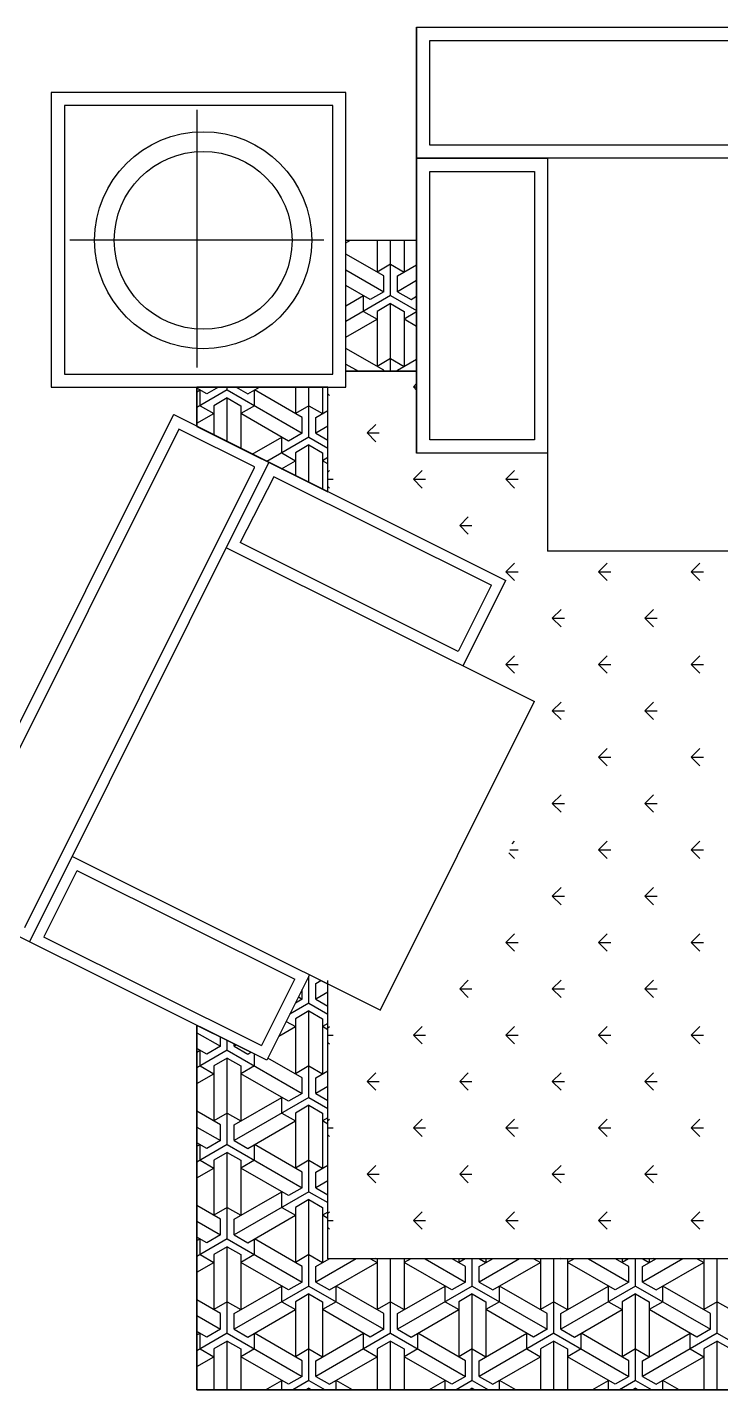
# Model space of a CAD drawing. Header units: millimetres. Extents: x -30782 to 40110, y 35885 to 73818.
# Drawn here: x 7021 to 8080, y 59705 to 61785 of the extents above; entities that cross this region are included whole.
import ezdxf

# ---------------------------------------------------------------- set-up
doc = ezdxf.new("R2010")
doc.units = ezdxf.units.MM

# ---------------------------------------------------------------- blocks, each defined once
blk = doc.blocks.new('A$C3B9F700E')
for p, q in [((736.9, 2080, -685.7), (2936.9, 2080, -685.7)), ((736.9, 2080, -685.7), (736.9, 1430, -685.7)), ((736.9, 1880, -685.7), (736.9, 2080, -685.7)), ((756.9, 2060, -685.7), (2916.9, 2060, -685.7)), ((756.9, 1900, -685.7), (756.9, 2060, -685.7)), ((179, 1980.6, -685.7), (179, 1530.6, -685.7)), ((629, 1980.6, -685.7), (179, 1980.6, -685.7)), ((629, 1530.6, -685.7), (629, 1980.6, -685.7)), ((199, 1960.6, -685.7), (199, 1550.6, -685.7)), ((609, 1960.6, -685.7), (199, 1960.6, -685.7)), ((609, 1550.6, -685.7), (609, 1960.6, -685.7)), ((401.3, 1953.9, -685.7), (401.3, 1560.5, -685.7)), ((2916.9, 1900, -685.7), (756.9, 1900, -685.7)), ((2936.9, 1880, -685.7), (736.9, 1880, -685.7)), ((2936.9, 1880, -685.7), (736.9, 1880, -685.7)), ((736.9, 1430, -685.7), (736.9, 1880, -685.7)), ((736.9, 1880, -685.7), (936.9, 1880, -685.7)), ((936.9, 1880, -685.7), (936.9, 1280, -685.7)), ((936.9, 1880, -685.7), (936.9, 1430, -685.7)), ((756.9, 1450, -685.7), (756.9, 1860, -685.7)), ((756.9, 1860, -685.7), (916.9, 1860, -685.7)), ((916.9, 1860, -685.7), (916.9, 1450, -685.7)), ((595.4, 1754.8, -685.7), (207.1, 1754.8, -685.7)), ((629, 1754.8, -685.7), (736.9, 1754.8, -685.7)), ((629, 1754.8, -685.7), (736.9, 1754.8, -685.7)), ((629, 1554.8, -685.7), (629, 1754.8, -685.7)), ((629, 1750.9, -685.7), (635.7, 1754.8, -685.7)), ((676.4, 1754.8, -685.7), (676.4, 1706.3, -685.7)), ((697.2, 1670.3, -685.7), (697.2, 1754.8, -685.7)), ((718, 1754.8, -685.7), (718, 1706.3, -685.7)), ((736.9, 1754.8, -685.7), (736.9, 1554.8, -685.7)), ((686.8, 1700.3, -685.7), (629, 1733.7, -685.7)), ((629, 1709.7, -685.7), (686.8, 1676.3, -685.7)), ((697.2, 1718.3, -685.7), (676.4, 1706.3, -685.7)), ((697.2, 1718.3, -685.7), (718, 1706.3, -685.7)), ((707.6, 1700.3, -685.7), (736.9, 1717.3, -685.7)), ((666, 1664.3, -685.7), (629, 1685.7, -685.7)), ((686.8, 1676.3, -685.7), (686.8, 1700.3, -685.7)), ((707.6, 1676.3, -685.7), (707.6, 1700.3, -685.7)), ((736.9, 1693.3, -685.7), (707.6, 1676.3, -685.7)), ((629, 1654.9, -685.7), (655.6, 1670.3, -685.7)), ((697.2, 1670.3, -685.7), (629, 1630.9, -685.7)), ((655.6, 1646.3, -685.7), (655.6, 1670.3, -685.7)), ((686.8, 1676.3, -685.7), (666, 1664.3, -685.7)), ((697.2, 1670.3, -685.7), (736.9, 1647.4, -685.7)), ((707.6, 1676.3, -685.7), (728.4, 1664.3, -685.7)), ((728.4, 1664.3, -685.7), (736.9, 1669.3, -685.7)), ((655.6, 1646.3, -685.7), (676.4, 1634.3, -685.7)), ((697.2, 1658.3, -685.7), (676.4, 1646.3, -685.7)), ((676.4, 1646.3, -685.7), (676.4, 1562.3, -685.7)), ((697.2, 1658.3, -685.7), (718, 1646.3, -685.7)), ((697.2, 1554.8, -685.7), (697.2, 1658.3, -685.7)), ((718, 1646.3, -685.7), (718, 1562.3, -685.7)), ((736.9, 1645.3, -685.7), (718, 1634.3, -685.7)), ((629, 1606.9, -685.7), (676.4, 1634.3, -685.7)), ((736.9, 1623.4, -685.7), (718, 1634.3, -685.7)), ((686.8, 1556.3, -685.7), (629, 1589.7, -685.7)), ((629, 1565.7, -685.7), (647.9, 1554.8, -685.7)), ((697.2, 1574.3, -685.7), (676.4, 1562.3, -685.7)), ((697.2, 1574.3, -685.7), (718, 1562.3, -685.7)), ((707.6, 1556.3, -685.7), (736.9, 1573.3, -685.7)), ((199, 1550.6, -685.7), (609, 1550.6, -685.7)), ((736.9, 1554.8, -685.7), (629, 1554.8, -685.7)), ((629, 1554.8, -685.7), (736.9, 1554.8, -685.7)), ((686.8, 1554.8, -685.7), (686.8, 1556.3, -685.7)), ((707.6, 1554.8, -685.7), (707.6, 1556.3, -685.7)), ((179, 1530.6, -685.7), (629, 1530.6, -685.7)), ((401.4, 1530.6, -685.7), (401.4, 1470.6, -685.7)), ((401.4, 1470.6, -685.7), (401.4, 1530.6, -685.7)), ((601.4, 1530.6, -685.7), (401.4, 1530.6, -685.7)), ((416.6, 1520.3, -685.7), (401.4, 1529.1, -685.7)), ((401.4, 1523.6, -685.7), (406.2, 1526.3, -685.7)), ((447.8, 1526.3, -685.7), (401.4, 1499.6, -685.7)), ((406.2, 1502.3, -685.7), (406.2, 1526.3, -685.7)), ((434.4, 1530.6, -685.7), (416.6, 1520.3, -685.7)), ((447.8, 1526.3, -685.7), (447.8, 1530.6, -685.7)), ((447.8, 1526.3, -685.7), (562.1, 1460.3, -685.7)), ((461.1, 1530.6, -685.7), (479, 1520.3, -685.7)), ((479, 1520.3, -685.7), (496.8, 1530.6, -685.7)), ((562.1, 1484.3, -685.7), (489.3, 1526.3, -685.7)), ((489.3, 1502.3, -685.7), (489.3, 1526.3, -685.7)), ((551.7, 1530.6, -685.7), (551.7, 1490.3, -685.7)), ((572.5, 1454.3, -685.7), (572.5, 1530.6, -685.7)), ((593.3, 1530.6, -685.7), (593.3, 1490.3, -685.7)), ((601.4, 1370.8, -685.7), (601.4, 1530.6, -685.7)), ((601.4, 1370.8, -685.7), (601.4, 1530.6, -685.7)), ((601.4, 1520.3, -685.7), (603.7, 1518, -685.7)), ((731.9, 1531.3, -685.7), (736.9, 1536.3, -685.7)), ((731.9, 1531.3, -685.7), (736.9, 1526.2, -685.7)), ((731.9, 1531.3, -685.7), (736.9, 1531.3, -685.7)), ((406.2, 1502.3, -685.7), (427, 1490.3, -685.7)), ((447.8, 1514.3, -685.7), (427, 1502.3, -685.7)), ((427, 1502.3, -685.7), (427, 1457.9, -685.7)), ((447.8, 1514.3, -685.7), (468.6, 1502.3, -685.7)), ((447.8, 1447.5, -685.7), (447.8, 1514.3, -685.7)), ((468.6, 1502.3, -685.7), (468.6, 1437.1, -685.7)), ((489.3, 1502.3, -685.7), (468.6, 1490.3, -685.7)), ((572.5, 1502.3, -685.7), (551.7, 1490.3, -685.7)), ((572.5, 1502.3, -685.7), (593.3, 1490.3, -685.7)), ((365.5, 1488.6, -685.7), (0, 756.7, -685.7)), ((873.7, 1234.8, -685.7), (366.4, 1488.1, -685.7)), ((401.4, 1475.6, -685.7), (427, 1490.3, -685.7)), ((541.3, 1448.3, -685.7), (468.6, 1490.3, -685.7)), ((562.1, 1460.3, -685.7), (562.1, 1484.3, -685.7)), ((582.9, 1484.3, -685.7), (601.4, 1495, -685.7)), ((582.9, 1460.3, -685.7), (582.9, 1484.3, -685.7)), ((373.6, 1466.4, -685.7), (22.8, 763.8, -685.7)), ((489.2, 1408.7, -685.7), (373.6, 1466.4, -685.7)), ((401.4, 1470.6, -685.7), (601.4, 1370.8, -685.7)), ((562.1, 1460.3, -685.7), (541.3, 1448.3, -685.7)), ((601.4, 1471, -685.7), (582.9, 1460.3, -685.7)), ((582.9, 1460.3, -685.7), (601.4, 1449.6, -685.7)), ((661.2, 1460.6, -685.7), (674.4, 1473.8, -685.7)), ((661.2, 1460.6, -685.7), (674.4, 1447.3, -685.7)), ((661.2, 1460.6, -685.7), (679.9, 1460.6, -685.7)), ((486, 1428.4, -685.7), (530.9, 1454.3, -685.7)), ((572.5, 1454.3, -685.7), (508.3, 1417.3, -685.7)), ((530.9, 1430.3, -685.7), (530.9, 1454.3, -685.7)), ((572.5, 1442.3, -685.7), (551.7, 1430.3, -685.7)), ((572.5, 1454.3, -685.7), (601.4, 1437.6, -685.7)), ((572.5, 1385.2, -685.7), (572.5, 1442.3, -685.7)), ((572.5, 1442.3, -685.7), (593.3, 1430.3, -685.7)), ((916.9, 1450, -685.7), (756.9, 1450, -685.7)), ((511.3, 1415.8, -685.7), (145.8, 683.8, -685.7)), ((530.6, 1406.1, -685.7), (551.7, 1418.3, -685.7)), ((530.9, 1430.3, -685.7), (551.7, 1418.3, -685.7)), ((551.7, 1430.3, -685.7), (551.7, 1395.6, -685.7)), ((593.3, 1430.3, -685.7), (593.3, 1374.8, -685.7)), ((601.4, 1423, -685.7), (593.3, 1418.3, -685.7)), ((601.4, 1413.6, -685.7), (593.3, 1418.3, -685.7)), ((936.9, 1430, -685.7), (736.9, 1430, -685.7)), ((138.8, 705.9, -685.7), (489.4, 1408.1, -685.7)), ((518.9, 1393.8, -685.7), (467.6, 1293.2, -685.7)), ((489.4, 1408.1, -685.7), (489.2, 1408.7, -685.7)), ((851.6, 1227.8, -685.7), (518.9, 1393.8, -685.7)), ((601.4, 1400.9, -685.7), (603.7, 1403.1, -685.7)), ((731.9, 1389.9, -685.7), (745.1, 1403.1, -685.7)), ((873.3, 1389.9, -685.7), (886.5, 1403.1, -685.7)), ((601.4, 1389.9, -685.7), (609.2, 1389.9, -685.7)), ((601.4, 1378.9, -685.7), (603.7, 1376.6, -685.7)), ((731.9, 1389.9, -685.7), (750.6, 1389.9, -685.7)), ((731.9, 1389.9, -685.7), (745.1, 1376.6, -685.7)), ((873.3, 1389.9, -685.7), (892, 1389.9, -685.7)), ((873.3, 1389.9, -685.7), (886.5, 1376.6, -685.7)), ((802.6, 1319.2, -685.7), (815.8, 1332.4, -685.7)), ((802.6, 1319.2, -685.7), (815.8, 1305.9, -685.7)), ((802.6, 1319.2, -685.7), (821.3, 1319.2, -685.7)), ((800.5, 1126.9, -685.7), (467.6, 1293.2, -685.7)), ((917.2, 1050.1, -685.7), (446.2, 1285.3, -685.7)), ((2736.9, 1280, -685.7), (936.9, 1280, -685.7)), ((873.3, 1248.4, -685.7), (886.5, 1261.7, -685.7)), ((873.3, 1248.4, -685.7), (886.5, 1235.2, -685.7)), ((873.3, 1248.4, -685.7), (892, 1248.4, -685.7)), ((1014.7, 1248.4, -685.7), (1028, 1261.7, -685.7)), ((1014.7, 1248.4, -685.7), (1028, 1235.2, -685.7)), ((1014.7, 1248.4, -685.7), (1033.5, 1248.4, -685.7)), ((1156.1, 1248.4, -685.7), (1169.4, 1261.7, -685.7)), ((1156.1, 1248.4, -685.7), (1169.4, 1235.2, -685.7)), ((1156.1, 1248.4, -685.7), (1174.9, 1248.4, -685.7)), ((850.8, 1227.7, -685.7), (800.5, 1126.9, -685.7)), ((872.8, 1235.3, -685.7), (807.6, 1104.8, -685.7)), ((944, 1177.7, -685.7), (957.3, 1191, -685.7)), ((1085.4, 1177.7, -685.7), (1098.7, 1191, -685.7)), ((944, 1177.7, -685.7), (957.3, 1164.5, -685.7)), ((944, 1177.7, -685.7), (962.7, 1177.7, -685.7)), ((1085.4, 1177.7, -685.7), (1098.7, 1164.5, -685.7)), ((1085.4, 1177.7, -685.7), (1104.2, 1177.7, -685.7)), ((873.3, 1107, -685.7), (886.5, 1120.3, -685.7)), ((873.3, 1107, -685.7), (886.5, 1093.8, -685.7)), ((873.3, 1107, -685.7), (892, 1107, -685.7)), ((1014.7, 1107, -685.7), (1028, 1120.3, -685.7)), ((1014.7, 1107, -685.7), (1028, 1093.8, -685.7)), ((1014.7, 1107, -685.7), (1033.5, 1107, -685.7)), ((1156.1, 1107, -685.7), (1169.4, 1120.3, -685.7)), ((1156.1, 1107, -685.7), (1169.4, 1093.8, -685.7)), ((1156.1, 1107, -685.7), (1174.9, 1107, -685.7)), ((916.3, 1050.6, -685.7), (681.1, 579.5, -685.7)), ((944, 1036.3, -685.7), (957.3, 1049.6, -685.7)), ((1085.4, 1036.3, -685.7), (1098.7, 1049.6, -685.7)), ((944, 1036.3, -685.7), (957.3, 1023.1, -685.7)), ((944, 1036.3, -685.7), (962.7, 1036.3, -685.7)), ((1085.4, 1036.3, -685.7), (1098.7, 1023.1, -685.7)), ((1085.4, 1036.3, -685.7), (1104.2, 1036.3, -685.7)), ((1014.7, 965.6, -685.7), (1028, 978.9, -685.7)), ((1156.1, 965.6, -685.7), (1169.4, 978.9, -685.7)), ((1014.7, 965.6, -685.7), (1028, 952.3, -685.7)), ((1014.7, 965.6, -685.7), (1033.5, 965.6, -685.7)), ((1156.1, 965.6, -685.7), (1169.4, 952.3, -685.7)), ((1156.1, 965.6, -685.7), (1174.9, 965.6, -685.7)), ((944, 894.9, -685.7), (957.3, 908.1, -685.7)), ((944, 894.9, -685.7), (957.3, 881.6, -685.7)), ((944, 894.9, -685.7), (962.7, 894.9, -685.7)), ((1085.4, 894.9, -685.7), (1098.7, 908.1, -685.7)), ((1085.4, 894.9, -685.7), (1098.7, 881.6, -685.7)), ((1085.4, 894.9, -685.7), (1104.2, 894.9, -685.7)), ((882.6, 833.5, -685.7), (886.5, 837.4, -685.7)), ((1014.7, 824.2, -685.7), (1028, 837.4, -685.7)), ((1156.1, 824.2, -685.7), (1169.4, 837.4, -685.7)), ((682, 579.1, -685.7), (211, 814.3, -685.7)), ((877.8, 819.7, -685.7), (886.5, 810.9, -685.7)), ((879.4, 824.2, -685.7), (892, 824.2, -685.7)), ((1014.7, 824.2, -685.7), (1028, 810.9, -685.7)), ((1014.7, 824.2, -685.7), (1033.5, 824.2, -685.7)), ((1156.1, 824.2, -685.7), (1169.4, 810.9, -685.7)), ((1156.1, 824.2, -685.7), (1174.9, 824.2, -685.7)), ((218.1, 792.2, -685.7), (167.8, 691.5, -685.7)), ((551.2, 626.3, -685.7), (218.6, 792.4, -685.7)), ((508.2, 502.9, -685.7), (0, 756.7, -685.7)), ((944, 753.5, -685.7), (957.3, 766.7, -685.7)), ((944, 753.5, -685.7), (957.3, 740.2, -685.7)), ((944, 753.5, -685.7), (962.7, 753.5, -685.7)), ((1085.4, 753.5, -685.7), (1098.7, 766.7, -685.7)), ((1085.4, 753.5, -685.7), (1098.7, 740.2, -685.7)), ((1085.4, 753.5, -685.7), (1104.2, 753.5, -685.7)), ((500.6, 524.8, -685.7), (167.9, 690.9, -685.7)), ((873.3, 682.8, -685.7), (886.5, 696, -685.7)), ((1014.7, 682.8, -685.7), (1028, 696, -685.7)), ((1156.1, 682.8, -685.7), (1169.4, 696, -685.7)), ((873.3, 682.8, -685.7), (886.5, 669.5, -685.7)), ((873.3, 682.8, -685.7), (892, 682.8, -685.7)), ((1014.7, 682.8, -685.7), (1028, 669.5, -685.7)), ((1014.7, 682.8, -685.7), (1033.5, 682.8, -685.7)), ((1156.1, 682.8, -685.7), (1169.4, 669.5, -685.7)), ((1156.1, 682.8, -685.7), (1174.9, 682.8, -685.7)), ((550.5, 626.2, -685.7), (500.2, 525.5, -685.7)), ((573.3, 633.3, -685.7), (508.2, 502.9, -685.7)), ((573.3, 633.3, -685.7), (508.2, 502.9, -685.7)), ((572.5, 590.3, -685.7), (572.5, 631.7, -685.7)), ((601.4, 619.3, -685.7), (573.3, 633.3, -685.7)), ((582.9, 620.3, -685.7), (590.5, 624.7, -685.7)), ((601.4, 200, -685.7), (601.4, 624.9, -685.7)), ((802.6, 612, -685.7), (815.8, 625.3, -685.7)), ((944, 612, -685.7), (957.3, 625.3, -685.7)), ((1085.4, 612, -685.7), (1098.7, 625.3, -685.7)), ((562.1, 596.3, -685.7), (562.1, 610.8, -685.7)), ((582.9, 596.3, -685.7), (582.9, 620.3, -685.7)), ((601.4, 607, -685.7), (582.9, 596.3, -685.7)), ((601.4, 200, -685.7), (601.4, 619.3, -685.7)), ((802.6, 612, -685.7), (815.8, 598.8, -685.7)), ((802.6, 612, -685.7), (821.3, 612, -685.7)), ((944, 612, -685.7), (957.3, 598.8, -685.7)), ((944, 612, -685.7), (962.7, 612, -685.7)), ((1085.4, 612, -685.7), (1098.7, 598.8, -685.7)), ((1085.4, 612, -685.7), (1104.2, 612, -685.7)), ((572.5, 590.3, -685.7), (543.5, 573.6, -685.7)), ((562.1, 596.3, -685.7), (551.9, 590.4, -685.7)), ((556.5, 599.6, -685.7), (562.1, 596.3, -685.7)), ((572.5, 590.3, -685.7), (601.4, 573.6, -685.7)), ((582.9, 596.3, -685.7), (601.4, 585.6, -685.7)), ((537.9, 562.3, -685.7), (551.7, 554.3, -685.7)), ((572.5, 578.3, -685.7), (551.7, 566.3, -685.7)), ((551.7, 566.3, -685.7), (551.7, 482.3, -685.7)), ((572.5, 578.3, -685.7), (593.3, 566.3, -685.7)), ((572.5, 446.3, -685.7), (572.5, 578.3, -685.7)), ((593.3, 566.3, -685.7), (593.3, 482.3, -685.7)), ((401.4, 556.2, -685.7), (401.4, 0, -685.7)), ((508.2, 502.9, -685.7), (401.4, 556.2, -685.7)), ((401.4, 0, -685.7), (401.4, 556.2, -685.7)), ((401.4, 545.1, -685.7), (437.4, 524.3, -685.7)), ((526.6, 539.9, -685.7), (551.7, 554.3, -685.7)), ((601.4, 559, -685.7), (593.3, 554.3, -685.7)), ((601.4, 549.6, -685.7), (593.3, 554.3, -685.7)), ((601.4, 552.3, -685.7), (603.7, 554.6, -685.7)), ((601.4, 541.3, -685.7), (609.2, 541.3, -685.7)), ((731.9, 541.3, -685.7), (745.1, 554.6, -685.7)), ((731.9, 541.3, -685.7), (745.1, 528.1, -685.7)), ((731.9, 541.3, -685.7), (750.6, 541.3, -685.7)), ((873.3, 541.3, -685.7), (886.5, 554.6, -685.7)), ((873.3, 541.3, -685.7), (886.5, 528.1, -685.7)), ((873.3, 541.3, -685.7), (892, 541.3, -685.7)), ((1014.7, 541.3, -685.7), (1028, 554.6, -685.7)), ((1014.7, 541.3, -685.7), (1028, 528.1, -685.7)), ((1014.7, 541.3, -685.7), (1033.5, 541.3, -685.7)), ((1156.1, 541.3, -685.7), (1169.4, 554.6, -685.7)), ((1156.1, 541.3, -685.7), (1169.4, 528.1, -685.7)), ((1156.1, 541.3, -685.7), (1174.9, 541.3, -685.7)), ((416.6, 512.3, -685.7), (401.4, 521.1, -685.7)), ((437.4, 524.3, -685.7), (416.6, 512.3, -685.7)), ((437.4, 524.3, -685.7), (437.4, 538.3, -685.7)), ((447.8, 518.3, -685.7), (447.8, 533.1, -685.7)), ((458.2, 524.3, -685.7), (458.2, 527.9, -685.7)), ((461.5, 526.2, -685.7), (458.2, 524.3, -685.7)), ((458.2, 524.3, -685.7), (479, 512.3, -685.7)), ((601.4, 530.3, -685.7), (603.7, 528.1, -685.7)), ((401.4, 515.6, -685.7), (406.2, 518.3, -685.7)), ((447.8, 518.3, -685.7), (401.4, 491.6, -685.7)), ((406.2, 494.3, -685.7), (406.2, 518.3, -685.7)), ((447.8, 506.3, -685.7), (427, 494.3, -685.7)), ((447.8, 518.3, -685.7), (562.1, 452.3, -685.7)), ((447.8, 506.3, -685.7), (468.6, 494.3, -685.7)), ((447.8, 374.3, -685.7), (447.8, 506.3, -685.7)), ((479, 512.3, -685.7), (483.8, 515.1, -685.7)), ((489.3, 494.3, -685.7), (489.3, 512.3, -685.7)), ((562.1, 476.3, -685.7), (509.9, 506.4, -685.7)), ((401.4, 467.6, -685.7), (427, 482.3, -685.7)), ((406.2, 494.3, -685.7), (427, 482.3, -685.7)), ((427, 494.3, -685.7), (427, 410.3, -685.7)), ((468.6, 494.3, -685.7), (468.6, 410.3, -685.7)), ((489.3, 494.3, -685.7), (468.6, 482.3, -685.7)), ((541.3, 440.3, -685.7), (468.6, 482.3, -685.7)), ((572.5, 494.3, -685.7), (551.7, 482.3, -685.7)), ((572.5, 494.3, -685.7), (593.3, 482.3, -685.7)), ((582.9, 476.3, -685.7), (601.4, 487, -685.7)), ((661.2, 470.6, -685.7), (674.4, 483.9, -685.7)), ((802.6, 470.6, -685.7), (815.8, 483.9, -685.7)), ((944, 470.6, -685.7), (957.3, 483.9, -685.7)), ((1085.4, 470.6, -685.7), (1098.7, 483.9, -685.7)), ((562.1, 452.3, -685.7), (562.1, 476.3, -685.7)), ((582.9, 452.3, -685.7), (582.9, 476.3, -685.7)), ((601.4, 463, -685.7), (582.9, 452.3, -685.7)), ((661.2, 470.6, -685.7), (679.9, 470.6, -685.7)), ((661.2, 470.6, -685.7), (674.4, 457.4, -685.7)), ((802.6, 470.6, -685.7), (821.3, 470.6, -685.7)), ((802.6, 470.6, -685.7), (815.8, 457.4, -685.7)), ((944, 470.6, -685.7), (962.7, 470.6, -685.7)), ((944, 470.6, -685.7), (957.3, 457.4, -685.7)), ((1085.4, 470.6, -685.7), (1104.2, 470.6, -685.7)), ((1085.4, 470.6, -685.7), (1098.7, 457.4, -685.7)), ((458.2, 404.3, -685.7), (530.9, 446.3, -685.7)), ((572.5, 446.3, -685.7), (458.2, 380.3, -685.7)), ((530.9, 422.3, -685.7), (530.9, 446.3, -685.7)), ((562.1, 452.3, -685.7), (541.3, 440.3, -685.7)), ((572.5, 446.3, -685.7), (601.4, 429.6, -685.7)), ((582.9, 452.3, -685.7), (601.4, 441.6, -685.7)), ((437.4, 404.3, -685.7), (401.4, 425.1, -685.7)), ((447.8, 422.3, -685.7), (427, 410.3, -685.7)), ((447.8, 422.3, -685.7), (468.6, 410.3, -685.7)), ((530.9, 422.3, -685.7), (551.7, 410.3, -685.7)), ((572.5, 434.3, -685.7), (551.7, 422.3, -685.7)), ((551.7, 422.3, -685.7), (551.7, 338.3, -685.7)), ((572.5, 434.3, -685.7), (593.3, 422.3, -685.7)), ((572.5, 302.3, -685.7), (572.5, 434.3, -685.7)), ((593.3, 422.3, -685.7), (593.3, 338.3, -685.7)), ((401.4, 401.1, -685.7), (437.4, 380.3, -685.7)), ((437.4, 380.3, -685.7), (437.4, 404.3, -685.7)), ((458.2, 380.3, -685.7), (458.2, 404.3, -685.7)), ((479, 368.3, -685.7), (551.7, 410.3, -685.7)), ((601.4, 415, -685.7), (593.3, 410.3, -685.7)), ((601.4, 405.6, -685.7), (593.3, 410.3, -685.7)), ((601.4, 410.9, -685.7), (603.7, 413.2, -685.7)), ((601.4, 399.9, -685.7), (609.2, 399.9, -685.7)), ((731.9, 399.9, -685.7), (745.1, 413.2, -685.7)), ((731.9, 399.9, -685.7), (750.6, 399.9, -685.7)), ((731.9, 399.9, -685.7), (745.1, 386.7, -685.7)), ((873.3, 399.9, -685.7), (886.5, 413.2, -685.7)), ((873.3, 399.9, -685.7), (892, 399.9, -685.7)), ((873.3, 399.9, -685.7), (886.5, 386.7, -685.7)), ((1014.7, 399.9, -685.7), (1028, 413.2, -685.7)), ((1014.7, 399.9, -685.7), (1033.5, 399.9, -685.7)), ((1014.7, 399.9, -685.7), (1028, 386.7, -685.7)), ((1156.1, 399.9, -685.7), (1169.4, 413.2, -685.7)), ((1156.1, 399.9, -685.7), (1174.9, 399.9, -685.7)), ((1156.1, 399.9, -685.7), (1169.4, 386.7, -685.7)), ((416.6, 368.3, -685.7), (401.4, 377.1, -685.7)), ((437.4, 380.3, -685.7), (416.6, 368.3, -685.7)), ((458.2, 380.3, -685.7), (479, 368.3, -685.7)), ((601.4, 388.9, -685.7), (603.7, 386.7, -685.7)), ((401.4, 371.6, -685.7), (406.2, 374.3, -685.7)), ((447.8, 374.3, -685.7), (401.4, 347.6, -685.7)), ((406.2, 350.3, -685.7), (406.2, 374.3, -685.7)), ((447.8, 362.3, -685.7), (427, 350.3, -685.7)), ((447.8, 374.3, -685.7), (562.1, 308.3, -685.7)), ((447.8, 362.3, -685.7), (468.6, 350.3, -685.7)), ((447.8, 230.3, -685.7), (447.8, 362.3, -685.7)), ((562.1, 332.3, -685.7), (489.3, 374.3, -685.7)), ((489.3, 350.3, -685.7), (489.3, 374.3, -685.7)), ((401.4, 323.6, -685.7), (427, 338.3, -685.7)), ((406.2, 350.3, -685.7), (427, 338.3, -685.7)), ((427, 350.3, -685.7), (427, 266.3, -685.7)), ((468.6, 350.3, -685.7), (468.6, 266.3, -685.7)), ((489.3, 350.3, -685.7), (468.6, 338.3, -685.7)), ((541.3, 296.3, -685.7), (468.6, 338.3, -685.7)), ((572.5, 350.3, -685.7), (551.7, 338.3, -685.7)), ((572.5, 350.3, -685.7), (593.3, 338.3, -685.7)), ((582.9, 332.3, -685.7), (601.4, 343, -685.7)), ((661.2, 329.2, -685.7), (674.4, 342.5, -685.7)), ((802.6, 329.2, -685.7), (815.8, 342.5, -685.7)), ((944, 329.2, -685.7), (957.3, 342.5, -685.7)), ((1085.4, 329.2, -685.7), (1098.7, 342.5, -685.7)), ((562.1, 308.3, -685.7), (562.1, 332.3, -685.7)), ((582.9, 308.3, -685.7), (582.9, 332.3, -685.7)), ((601.4, 319, -685.7), (582.9, 308.3, -685.7)), ((661.2, 329.2, -685.7), (674.4, 315.9, -685.7)), ((661.2, 329.2, -685.7), (679.9, 329.2, -685.7)), ((802.6, 329.2, -685.7), (815.8, 315.9, -685.7)), ((802.6, 329.2, -685.7), (821.3, 329.2, -685.7)), ((944, 329.2, -685.7), (957.3, 315.9, -685.7)), ((944, 329.2, -685.7), (962.7, 329.2, -685.7)), ((1085.4, 329.2, -685.7), (1098.7, 315.9, -685.7)), ((1085.4, 329.2, -685.7), (1104.2, 329.2, -685.7)), ((458.2, 260.3, -685.7), (530.9, 302.3, -685.7)), ((572.5, 302.3, -685.7), (458.2, 236.3, -685.7)), ((530.9, 278.3, -685.7), (530.9, 302.3, -685.7)), ((562.1, 308.3, -685.7), (541.3, 296.3, -685.7)), ((572.5, 302.3, -685.7), (601.4, 285.6, -685.7)), ((582.9, 308.3, -685.7), (601.4, 297.6, -685.7)), ((437.4, 260.3, -685.7), (401.4, 281.1, -685.7)), ((447.8, 278.3, -685.7), (427, 266.3, -685.7)), ((447.8, 278.3, -685.7), (468.6, 266.3, -685.7)), ((530.9, 278.3, -685.7), (551.7, 266.3, -685.7)), ((572.5, 290.3, -685.7), (551.7, 278.3, -685.7)), ((551.7, 278.3, -685.7), (551.7, 194.3, -685.7)), ((572.5, 290.3, -685.7), (593.3, 278.3, -685.7)), ((572.5, 158.3, -685.7), (572.5, 290.3, -685.7)), ((593.3, 278.3, -685.7), (593.3, 194.3, -685.7)), ((601.4, 271, -685.7), (593.3, 266.3, -685.7)), ((601.4, 269.5, -685.7), (603.7, 271.8, -685.7)), ((731.9, 258.5, -685.7), (745.1, 271.8, -685.7)), ((873.3, 258.5, -685.7), (886.5, 271.8, -685.7)), ((1014.7, 258.5, -685.7), (1028, 271.8, -685.7)), ((1156.1, 258.5, -685.7), (1169.4, 271.8, -685.7)), ((401.4, 257.1, -685.7), (437.4, 236.3, -685.7)), ((437.4, 236.3, -685.7), (437.4, 260.3, -685.7)), ((458.2, 236.3, -685.7), (458.2, 260.3, -685.7)), ((479, 224.3, -685.7), (551.7, 266.3, -685.7)), ((601.4, 261.6, -685.7), (593.3, 266.3, -685.7)), ((601.4, 258.5, -685.7), (609.2, 258.5, -685.7)), ((731.9, 258.5, -685.7), (745.1, 245.2, -685.7)), ((731.9, 258.5, -685.7), (750.6, 258.5, -685.7)), ((873.3, 258.5, -685.7), (886.5, 245.2, -685.7)), ((873.3, 258.5, -685.7), (892, 258.5, -685.7)), ((1014.7, 258.5, -685.7), (1028, 245.2, -685.7)), ((1014.7, 258.5, -685.7), (1033.5, 258.5, -685.7)), ((1156.1, 258.5, -685.7), (1169.4, 245.2, -685.7)), ((1156.1, 258.5, -685.7), (1174.9, 258.5, -685.7)), ((416.6, 224.3, -685.7), (401.4, 233.1, -685.7)), ((401.4, 227.6, -685.7), (406.2, 230.3, -685.7)), ((447.8, 230.3, -685.7), (401.4, 203.6, -685.7)), ((406.2, 206.3, -685.7), (406.2, 230.3, -685.7)), ((437.4, 236.3, -685.7), (416.6, 224.3, -685.7)), ((447.8, 230.3, -685.7), (562.1, 164.3, -685.7)), ((458.2, 236.3, -685.7), (479, 224.3, -685.7)), ((562.1, 188.3, -685.7), (489.3, 230.3, -685.7)), ((489.3, 206.3, -685.7), (489.3, 230.3, -685.7)), ((601.4, 247.5, -685.7), (603.7, 245.2, -685.7)), ((447.8, 218.3, -685.7), (427, 206.3, -685.7)), ((447.8, 218.3, -685.7), (468.6, 206.3, -685.7)), ((447.8, 86.3, -685.7), (447.8, 218.3, -685.7)), ((401.4, 179.6, -685.7), (427, 194.3, -685.7)), ((406.2, 206.3, -685.7), (427, 194.3, -685.7)), ((427, 206.3, -685.7), (427, 122.3, -685.7)), ((468.6, 206.3, -685.7), (468.6, 122.3, -685.7)), ((489.3, 206.3, -685.7), (468.6, 194.3, -685.7)), ((541.3, 152.3, -685.7), (468.6, 194.3, -685.7)), ((572.5, 206.3, -685.7), (551.7, 194.3, -685.7)), ((562.1, 164.3, -685.7), (562.1, 188.3, -685.7)), ((572.5, 206.3, -685.7), (593.3, 194.3, -685.7)), ((582.9, 188.3, -685.7), (603.1, 200, -685.7)), ((644.7, 200, -685.7), (582.9, 164.3, -685.7)), ((582.9, 164.3, -685.7), (582.9, 188.3, -685.7)), ((3062.1, 200, -685.7), (601.4, 200, -685.7)), ((3062.1, 200, -685.7), (601.4, 200, -685.7)), ((603.7, 152.3, -685.7), (676.4, 194.3, -685.7)), ((666.6, 200, -685.7), (676.4, 194.3, -685.7)), ((673.4, 200, -685.7), (674.4, 201, -685.7)), ((676.4, 200, -685.7), (676.4, 122.3, -685.7)), ((697.2, 86.3, -685.7), (697.2, 200, -685.7)), ((718, 200, -685.7), (718, 122.3, -685.7)), ((727.8, 200, -685.7), (718, 194.3, -685.7)), ((790.7, 152.3, -685.7), (718, 194.3, -685.7)), ((749.7, 200, -685.7), (811.5, 164.3, -685.7)), ((811.5, 188.3, -685.7), (791.3, 200, -685.7)), ((801.1, 200, -685.7), (801.1, 194.3, -685.7)), ((811, 200, -685.7), (801.1, 194.3, -685.7)), ((811.5, 164.3, -685.7), (811.5, 188.3, -685.7)), ((814.8, 200, -685.7), (815.8, 201, -685.7)), ((821.9, 158.3, -685.7), (821.9, 200, -685.7)), ((832.3, 188.3, -685.7), (852.5, 200, -685.7)), ((894.1, 200, -685.7), (832.3, 164.3, -685.7)), ((832.3, 164.3, -685.7), (832.3, 188.3, -685.7)), ((832.8, 200, -685.7), (842.7, 194.3, -685.7)), ((842.7, 200, -685.7), (842.7, 194.3, -685.7)), ((853.1, 152.3, -685.7), (925.8, 194.3, -685.7)), ((916, 200, -685.7), (925.8, 194.3, -685.7)), ((925.8, 200, -685.7), (925.8, 122.3, -685.7)), ((946.6, 86.3, -685.7), (946.6, 200, -685.7)), ((956.2, 200, -685.7), (957.3, 201, -685.7)), ((967.4, 200, -685.7), (967.4, 122.3, -685.7)), ((977.2, 200, -685.7), (967.4, 194.3, -685.7)), ((1040.1, 152.3, -685.7), (967.4, 194.3, -685.7)), ((999.1, 200, -685.7), (1060.9, 164.3, -685.7)), ((1060.9, 188.3, -685.7), (1040.7, 200, -685.7)), ((1050.5, 200, -685.7), (1050.5, 194.3, -685.7)), ((1060.4, 200, -685.7), (1050.5, 194.3, -685.7)), ((1060.9, 164.3, -685.7), (1060.9, 188.3, -685.7)), ((1071.3, 158.3, -685.7), (1071.3, 200, -685.7)), ((1081.7, 188.3, -685.7), (1101.9, 200, -685.7)), ((1143.5, 200, -685.7), (1081.7, 164.3, -685.7)), ((1081.7, 164.3, -685.7), (1081.7, 188.3, -685.7)), ((1082.3, 200, -685.7), (1092.1, 194.3, -685.7)), ((1092.1, 200, -685.7), (1092.1, 194.3, -685.7)), ((1097.6, 200, -685.7), (1098.7, 201, -685.7)), ((1102.5, 152.3, -685.7), (1175.2, 194.3, -685.7)), ((1165.4, 200, -685.7), (1175.2, 194.3, -685.7)), ((1175.2, 200, -685.7), (1175.2, 122.3, -685.7)), ((1196, 86.3, -685.7), (1196, 200, -685.7)), ((458.2, 116.3, -685.7), (530.9, 158.3, -685.7)), ((572.5, 158.3, -685.7), (458.2, 92.3, -685.7)), ((530.9, 134.3, -685.7), (530.9, 158.3, -685.7)), ((562.1, 164.3, -685.7), (541.3, 152.3, -685.7)), ((572.5, 146.3, -685.7), (551.7, 134.3, -685.7)), ((572.5, 158.3, -685.7), (686.8, 92.3, -685.7)), ((572.5, 146.3, -685.7), (593.3, 134.3, -685.7)), ((572.5, 14.3, -685.7), (572.5, 146.3, -685.7)), ((582.9, 164.3, -685.7), (603.7, 152.3, -685.7)), ((686.8, 116.3, -685.7), (614.1, 158.3, -685.7)), ((614.1, 134.3, -685.7), (614.1, 158.3, -685.7)), ((707.6, 116.3, -685.7), (780.3, 158.3, -685.7)), ((821.9, 158.3, -685.7), (707.6, 92.3, -685.7)), ((780.3, 134.3, -685.7), (780.3, 158.3, -685.7)), ((811.5, 164.3, -685.7), (790.7, 152.3, -685.7)), ((821.9, 146.3, -685.7), (801.1, 134.3, -685.7)), ((821.9, 158.3, -685.7), (936.2, 92.3, -685.7)), ((821.9, 146.3, -685.7), (842.7, 134.3, -685.7)), ((821.9, 14.3, -685.7), (821.9, 146.3, -685.7)), ((832.3, 164.3, -685.7), (853.1, 152.3, -685.7)), ((936.2, 116.3, -685.7), (863.5, 158.3, -685.7)), ((863.5, 134.3, -685.7), (863.5, 158.3, -685.7)), ((957, 116.3, -685.7), (1029.7, 158.3, -685.7)), ((1071.3, 158.3, -685.7), (957, 92.3, -685.7)), ((1029.7, 134.3, -685.7), (1029.7, 158.3, -685.7)), ((1060.9, 164.3, -685.7), (1040.1, 152.3, -685.7)), ((1071.3, 146.3, -685.7), (1050.5, 134.3, -685.7)), ((1071.3, 158.3, -685.7), (1185.6, 92.3, -685.7)), ((1071.3, 146.3, -685.7), (1092.1, 134.3, -685.7)), ((1071.3, 14.3, -685.7), (1071.3, 146.3, -685.7)), ((1081.7, 164.3, -685.7), (1102.5, 152.3, -685.7)), ((1185.6, 116.3, -685.7), (1112.9, 158.3, -685.7)), ((1112.9, 134.3, -685.7), (1112.9, 158.3, -685.7)), ((437.4, 116.3, -685.7), (401.4, 137.1, -685.7)), ((447.8, 134.3, -685.7), (427, 122.3, -685.7)), ((447.8, 134.3, -685.7), (468.6, 122.3, -685.7)), ((530.9, 134.3, -685.7), (551.7, 122.3, -685.7)), ((551.7, 134.3, -685.7), (551.7, 50.3, -685.7)), ((593.3, 134.3, -685.7), (593.3, 50.3, -685.7)), ((614.1, 134.3, -685.7), (593.3, 122.3, -685.7)), ((697.2, 134.3, -685.7), (676.4, 122.3, -685.7)), ((697.2, 134.3, -685.7), (718, 122.3, -685.7)), ((780.3, 134.3, -685.7), (801.1, 122.3, -685.7)), ((801.1, 134.3, -685.7), (801.1, 50.3, -685.7)), ((842.7, 134.3, -685.7), (842.7, 50.3, -685.7)), ((863.5, 134.3, -685.7), (842.7, 122.3, -685.7)), ((946.6, 134.3, -685.7), (925.8, 122.3, -685.7)), ((946.6, 134.3, -685.7), (967.4, 122.3, -685.7)), ((1029.7, 134.3, -685.7), (1050.5, 122.3, -685.7)), ((1050.5, 134.3, -685.7), (1050.5, 50.3, -685.7)), ((1092.1, 134.3, -685.7), (1092.1, 50.3, -685.7)), ((1112.9, 134.3, -685.7), (1092.1, 122.3, -685.7)), ((1196, 134.3, -685.7), (1175.2, 122.3, -685.7)), ((1196, 134.3, -685.7), (1216.8, 122.3, -685.7)), ((401.4, 113.1, -685.7), (437.4, 92.3, -685.7)), ((437.4, 92.3, -685.7), (437.4, 116.3, -685.7)), ((458.2, 92.3, -685.7), (458.2, 116.3, -685.7)), ((479, 80.3, -685.7), (551.7, 122.3, -685.7)), ((666, 80.3, -685.7), (593.3, 122.3, -685.7)), ((686.8, 92.3, -685.7), (686.8, 116.3, -685.7)), ((707.6, 92.3, -685.7), (707.6, 116.3, -685.7)), ((728.4, 80.3, -685.7), (801.1, 122.3, -685.7)), ((915.4, 80.3, -685.7), (842.7, 122.3, -685.7)), ((936.2, 92.3, -685.7), (936.2, 116.3, -685.7)), ((957, 92.3, -685.7), (957, 116.3, -685.7)), ((977.8, 80.3, -685.7), (1050.5, 122.3, -685.7)), ((1164.8, 80.3, -685.7), (1092.1, 122.3, -685.7)), ((1185.6, 92.3, -685.7), (1185.6, 116.3, -685.7)), ((416.6, 80.3, -685.7), (401.4, 89.1, -685.7)), ((401.4, 83.6, -685.7), (406.2, 86.3, -685.7)), ((447.8, 86.3, -685.7), (401.4, 59.6, -685.7)), ((406.2, 62.3, -685.7), (406.2, 86.3, -685.7)), ((437.4, 92.3, -685.7), (416.6, 80.3, -685.7)), ((447.8, 86.3, -685.7), (562.1, 20.3, -685.7)), ((458.2, 92.3, -685.7), (479, 80.3, -685.7)), ((562.1, 44.3, -685.7), (489.3, 86.3, -685.7)), ((489.3, 62.3, -685.7), (489.3, 86.3, -685.7)), ((582.9, 44.3, -685.7), (655.6, 86.3, -685.7)), ((697.2, 86.3, -685.7), (582.9, 20.3, -685.7)), ((655.6, 62.3, -685.7), (655.6, 86.3, -685.7)), ((686.8, 92.3, -685.7), (666, 80.3, -685.7)), ((697.2, 86.3, -685.7), (811.5, 20.3, -685.7)), ((707.6, 92.3, -685.7), (728.4, 80.3, -685.7)), ((811.5, 44.3, -685.7), (738.8, 86.3, -685.7)), ((738.8, 62.3, -685.7), (738.8, 86.3, -685.7)), ((832.3, 44.3, -685.7), (905, 86.3, -685.7)), ((946.6, 86.3, -685.7), (832.3, 20.3, -685.7)), ((905, 62.3, -685.7), (905, 86.3, -685.7)), ((936.2, 92.3, -685.7), (915.4, 80.3, -685.7)), ((946.6, 86.3, -685.7), (1060.9, 20.3, -685.7)), ((957, 92.3, -685.7), (977.8, 80.3, -685.7)), ((988.2, 62.3, -685.7), (988.2, 86.3, -685.7)), ((1060.9, 44.3, -685.7), (988.2, 86.3, -685.7)), ((1081.7, 44.3, -685.7), (1154.5, 86.3, -685.7)), ((1196, 86.3, -685.7), (1081.7, 20.3, -685.7)), ((1154.5, 62.3, -685.7), (1154.5, 86.3, -685.7)), ((1185.6, 92.3, -685.7), (1164.8, 80.3, -685.7)), ((1196, 86.3, -685.7), (1310.3, 20.3, -685.7)), ((447.8, 74.3, -685.7), (427, 62.3, -685.7)), ((447.8, 74.3, -685.7), (468.6, 62.3, -685.7)), ((447.8, 0, -685.7), (447.8, 74.3, -685.7)), ((697.2, 74.3, -685.7), (676.4, 62.3, -685.7)), ((697.2, 74.3, -685.7), (718, 62.3, -685.7)), ((697.2, 0, -685.7), (697.2, 74.3, -685.7)), ((946.6, 74.3, -685.7), (925.8, 62.3, -685.7)), ((946.6, 74.3, -685.7), (967.4, 62.3, -685.7)), ((946.6, 0, -685.7), (946.6, 74.3, -685.7)), ((1196, 74.3, -685.7), (1175.2, 62.3, -685.7)), ((1196, 74.3, -685.7), (1216.8, 62.3, -685.7)), ((1196, 0, -685.7), (1196, 74.3, -685.7)), ((401.4, 35.6, -685.7), (427, 50.3, -685.7)), ((406.2, 62.3, -685.7), (427, 50.3, -685.7)), ((427, 62.3, -685.7), (427, 0, -685.7)), ((468.6, 62.3, -685.7), (468.6, 0, -685.7)), ((489.3, 62.3, -685.7), (468.6, 50.3, -685.7)), ((541.3, 8.3, -685.7), (468.6, 50.3, -685.7)), ((572.5, 62.3, -685.7), (551.7, 50.3, -685.7)), ((562.1, 20.3, -685.7), (562.1, 44.3, -685.7)), ((572.5, 62.3, -685.7), (593.3, 50.3, -685.7)), ((582.9, 20.3, -685.7), (582.9, 44.3, -685.7)), ((603.7, 8.3, -685.7), (676.4, 50.3, -685.7)), ((655.6, 62.3, -685.7), (676.4, 50.3, -685.7)), ((676.4, 62.3, -685.7), (676.4, 0, -685.7)), ((718, 62.3, -685.7), (718, 0, -685.7)), ((738.8, 62.3, -685.7), (718, 50.3, -685.7)), ((790.7, 8.3, -685.7), (718, 50.3, -685.7)), ((821.9, 62.3, -685.7), (801.1, 50.3, -685.7)), ((811.5, 20.3, -685.7), (811.5, 44.3, -685.7)), ((821.9, 62.3, -685.7), (842.7, 50.3, -685.7)), ((832.3, 20.3, -685.7), (832.3, 44.3, -685.7)), ((853.1, 8.3, -685.7), (925.8, 50.3, -685.7)), ((905, 62.3, -685.7), (925.8, 50.3, -685.7)), ((925.8, 62.3, -685.7), (925.8, 0, -685.7)), ((967.4, 62.3, -685.7), (967.4, 0, -685.7)), ((988.2, 62.3, -685.7), (967.4, 50.3, -685.7)), ((1040.1, 8.3, -685.7), (967.4, 50.3, -685.7)), ((1071.3, 62.3, -685.7), (1050.5, 50.3, -685.7)), ((1060.9, 20.3, -685.7), (1060.9, 44.3, -685.7)), ((1071.3, 62.3, -685.7), (1092.1, 50.3, -685.7)), ((1081.7, 20.3, -685.7), (1081.7, 44.3, -685.7)), ((1102.5, 8.3, -685.7), (1175.2, 50.3, -685.7)), ((1154.5, 62.3, -685.7), (1175.2, 50.3, -685.7)), ((1175.2, 62.3, -685.7), (1175.2, 0, -685.7)), ((401.4, 0, -685.7), (3262.1, 0, -685.7)), ((3262.1, 0, -685.7), (401.4, 0, -685.7)), ((506.1, 0, -685.7), (530.9, 14.3, -685.7)), ((530.9, 0, -685.7), (530.9, 14.3, -685.7)), ((562.1, 20.3, -685.7), (541.3, 8.3, -685.7)), ((572.5, 14.3, -685.7), (547.7, 0, -685.7)), ((572.5, 2.3, -685.7), (568.5, 0, -685.7)), ((572.5, 14.3, -685.7), (597.3, 0, -685.7)), ((572.5, 2.3, -685.7), (576.5, 0, -685.7)), ((572.5, 0, -685.7), (572.5, 2.3, -685.7)), ((582.9, 20.3, -685.7), (603.7, 8.3, -685.7)), ((638.9, 0, -685.7), (614.1, 14.3, -685.7)), ((614.1, 0, -685.7), (614.1, 14.3, -685.7)), ((755.5, 0, -685.7), (780.3, 14.3, -685.7)), ((780.3, 0, -685.7), (780.3, 14.3, -685.7)), ((811.5, 20.3, -685.7), (790.7, 8.3, -685.7)), ((821.9, 14.3, -685.7), (797.1, 0, -685.7)), ((821.9, 2.3, -685.7), (817.9, 0, -685.7)), ((821.9, 14.3, -685.7), (846.7, 0, -685.7)), ((821.9, 2.3, -685.7), (825.9, 0, -685.7)), ((821.9, 0, -685.7), (821.9, 2.3, -685.7)), ((832.3, 20.3, -685.7), (853.1, 8.3, -685.7)), ((888.3, 0, -685.7), (863.5, 14.3, -685.7)), ((863.5, 0, -685.7), (863.5, 14.3, -685.7)), ((1004.9, 0, -685.7), (1029.7, 14.3, -685.7)), ((1029.7, 0, -685.7), (1029.7, 14.3, -685.7)), ((1060.9, 20.3, -685.7), (1040.1, 8.3, -685.7)), ((1071.3, 14.3, -685.7), (1046.5, 0, -685.7)), ((1071.3, 2.3, -685.7), (1067.3, 0, -685.7)), ((1071.3, 14.3, -685.7), (1096.1, 0, -685.7)), ((1071.3, 2.3, -685.7), (1075.3, 0, -685.7)), ((1071.3, 0, -685.7), (1071.3, 2.3, -685.7)), ((1081.7, 20.3, -685.7), (1102.5, 8.3, -685.7)), ((1137.7, 0, -685.7), (1112.9, 14.3, -685.7)), ((1112.9, 0, -685.7), (1112.9, 14.3, -685.7))]:
    blk.add_line(p, q)
for radius in [165.7, 135.7]:
    blk.add_circle((410.9, 1754.8, -685.7), radius)

msp = doc.modelspace()

# ---------------------------------------------------------------- block references
msp.add_blockref('A$C3B9F700E', (6878.7, 59705.2))

doc.saveas('drawing.dxf')
